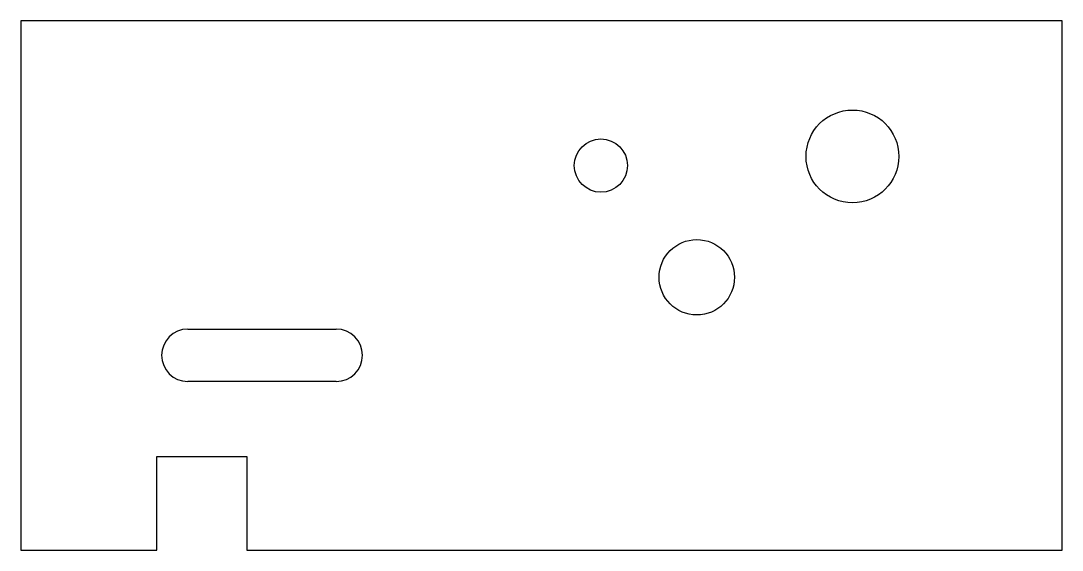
# Model space of a CAD drawing. Header units: millimetres. Extents: x 0 to 197, y 0 to 100.
import ezdxf

# ---------------------------------------------------------------- set-up
doc = ezdxf.new("R2010")
doc.units = ezdxf.units.MM
doc.layers.add('CUT', color=7, linetype='Continuous')

msp = doc.modelspace()

# ---------------------------------------------------------------- linework, layer by layer
at = {"layer": 'CUT'}
for p, q in [((197.2, 100.25), (0, 100.25)), ((0, 100.25), (0, 0)), ((197.2, 0), (197.2, 100.25)), ((31.62, 41.86), (59.74, 41.86)), ((59.74, 31.94), (31.62, 31.94)), ((25.77, 0), (25.77, 17.77)), ((25.77, 17.77), (42.77, 17.77)), ((42.77, 17.77), (42.77, 0)), ((0, 0), (25.77, 0)), ((42.77, 0), (197.2, 0))]:
    msp.add_line(p, q, dxfattribs=at)
for centre, radius in [((157.49, 74.56), 8.79), ((109.85, 72.83), 5.04), ((128.01, 51.68), 7.14)]:
    msp.add_circle(centre, radius, dxfattribs=at)
for centre, start, end in [((31.62, 36.9), 90, -90), ((59.74, 36.9), -90, 90)]:
    msp.add_arc(centre, 4.96, start, end, dxfattribs=at)

doc.saveas('drawing.dxf')
